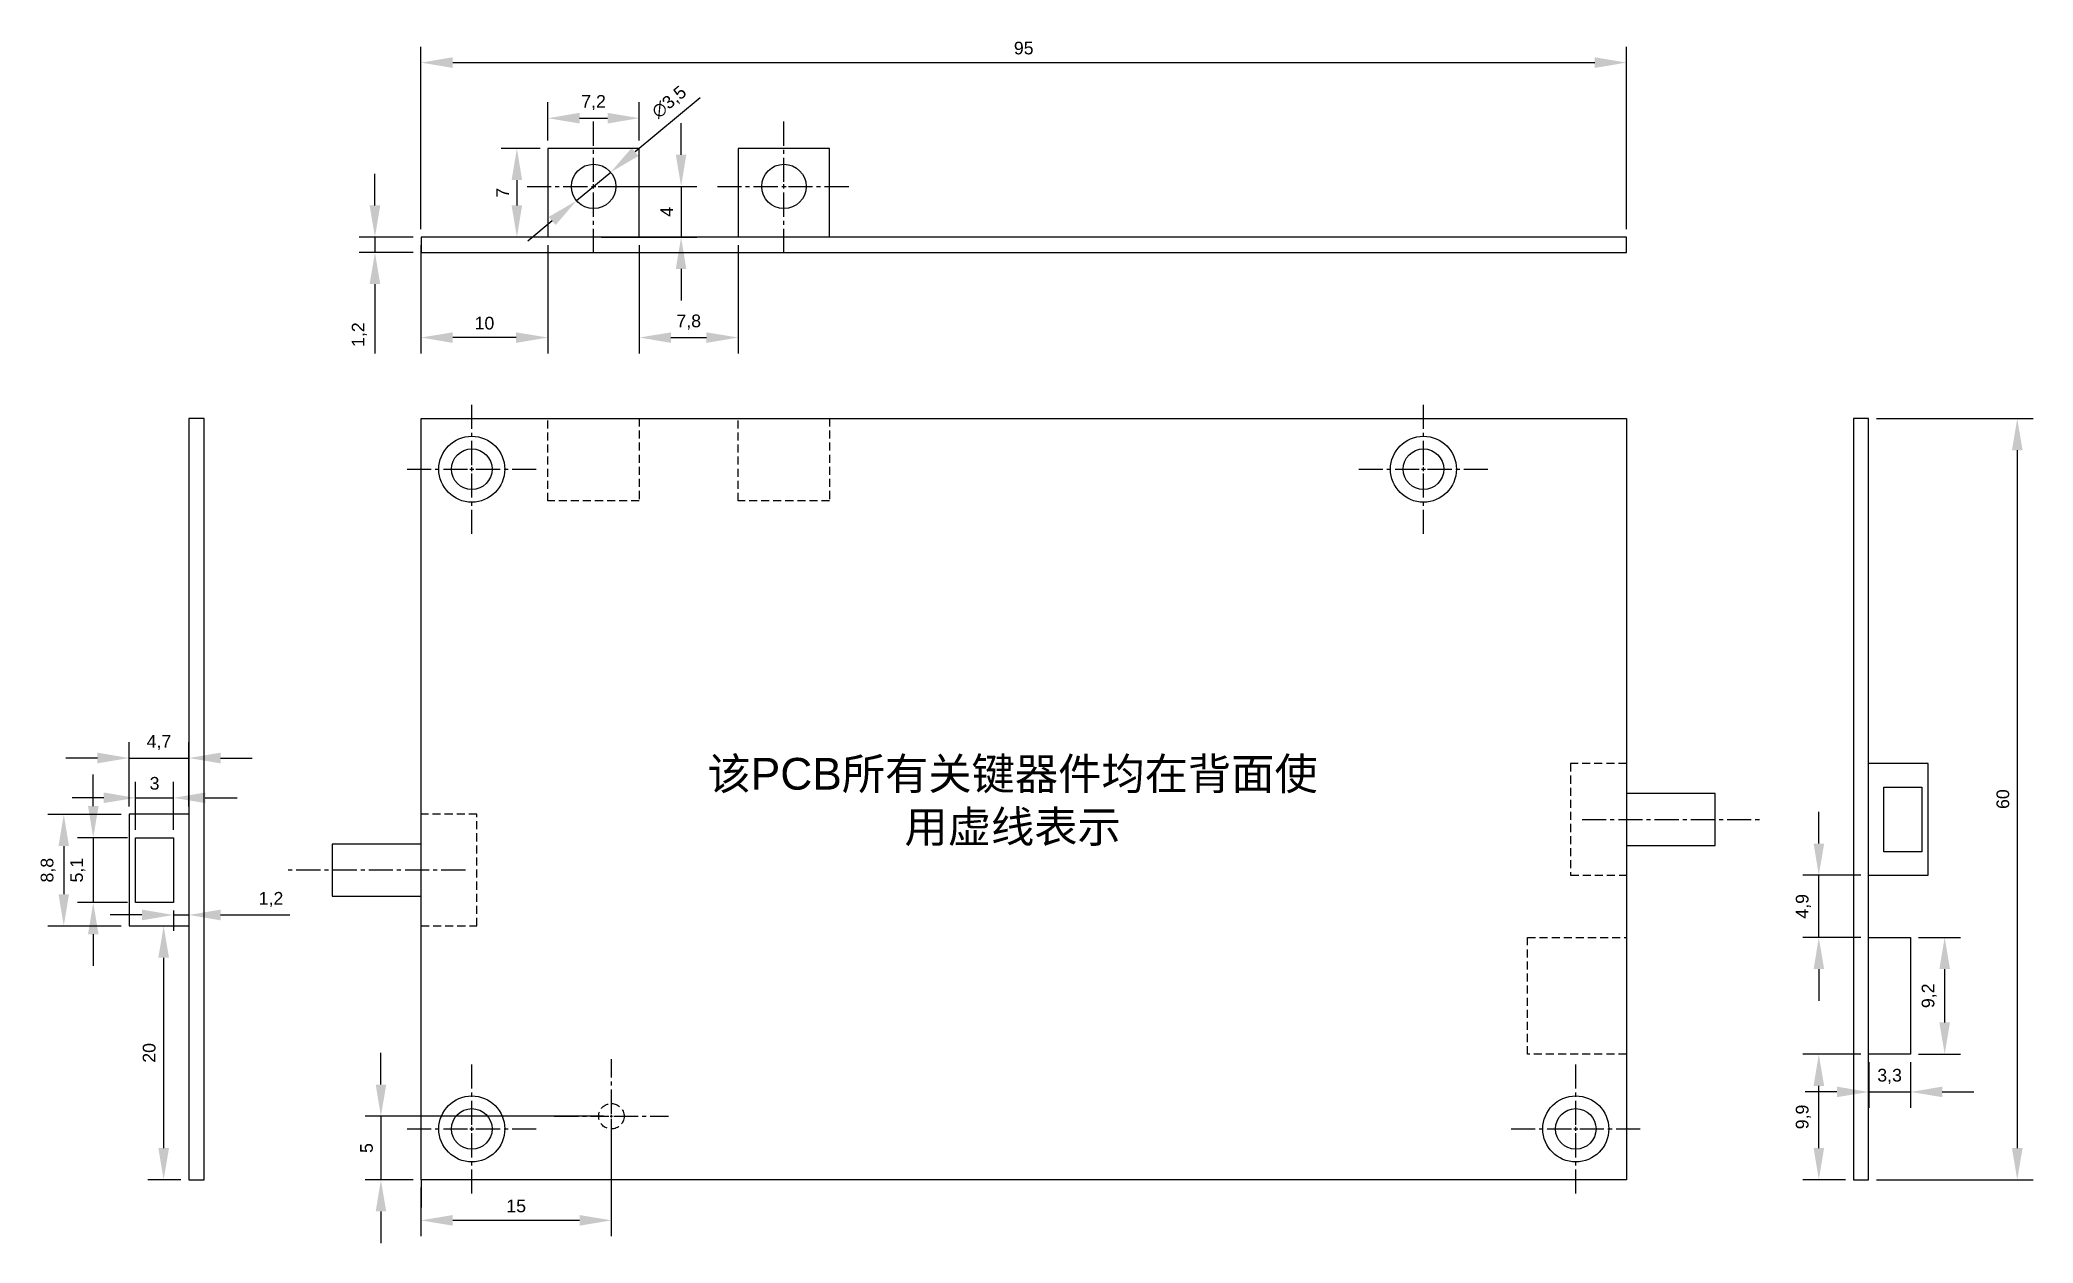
# Model space of a CAD drawing. Header units: millimetres. Extents: x 1323 to 1480, y 1650 to 1745.
import ezdxf

# ---------------------------------------------------------------- set-up
doc = ezdxf.new("R2010")
doc.units = ezdxf.units.MM
doc.header["$LTSCALE"] = 0.1
doc.linetypes.add('CENTER2', pattern=[28.575, 19.05, -3.175, 3.175, -3.175])
doc.linetypes.add('HIDDEN', pattern=[9.525, 6.35, -3.175])
doc.styles.get("Standard").update_dxf_attribs({"font": 'arial.ttf'})
doc.dimstyles.new('ISO-25', dxfattribs={"dimtxt": 1, "dimasz": 2.5, "dimexe": 1.25, "dimexo": 0.625, "dimtad": 1, "dimtxsty": 'Standard', "dimcen": 2.5, "dimadec": 0, "dimazin": 0, "dimtfac": 1, "dimtmove": 0, "dimatfit": 3, "dimfxl": 1, "dimarcsym": 0})

# ---------------------------------------------------------------- blocks, each defined once
blk = doc.blocks.new('*U43')
at = {"color": 0, "linetype": 'CENTER2', "transparency": 16777216}
for p, q in [((0, 0.32), (0, 5.1)), ((-5.1, 0), (-0.32, 0)), ((0.32, 0), (5.1, 0)), ((0, -5.1), (0, -0.32))]:
    blk.add_line(p, q, dxfattribs=at)
at = {"color": 0, "linetype": 'Continuous', "transparency": 16777216}
for p, q in [((-0.16, 0), (0.16, 0)), ((0, -0.16), (0, 0.16))]:
    blk.add_line(p, q, dxfattribs=at)
blk = doc.blocks.new('*U44')
at = {"color": 0, "linetype": 'CENTER2', "transparency": 16777216}
for p, q in [((0, 0.32), (0, 5.1)), ((-5.1, 0), (-0.32, 0)), ((0.32, 0), (5.1, 0)), ((0, -5.1), (0, -0.32))]:
    blk.add_line(p, q, dxfattribs=at)
at = {"color": 0, "linetype": 'Continuous', "transparency": 16777216}
for p, q in [((-0.16, 0), (0.16, 0)), ((0, -0.16), (0, 0.16))]:
    blk.add_line(p, q, dxfattribs=at)
blk = doc.blocks.new('*U45')
at = {"color": 0, "linetype": 'CENTER2', "transparency": 16777216}
for p, q in [((0, 0.32), (0, 5.1)), ((-5.1, 0), (-0.32, 0)), ((0.32, 0), (5.1, 0)), ((0, -5.1), (0, -0.32))]:
    blk.add_line(p, q, dxfattribs=at)
at = {"color": 0, "linetype": 'Continuous', "transparency": 16777216}
for p, q in [((-0.16, 0), (0.16, 0)), ((0, -0.16), (0, 0.16))]:
    blk.add_line(p, q, dxfattribs=at)
blk = doc.blocks.new('*U46')
at = {"color": 0, "linetype": 'CENTER2', "transparency": 16777216}
for p, q in [((0, 0.32), (0, 5.1)), ((-5.1, 0), (-0.32, 0)), ((0.32, 0), (5.1, 0)), ((0, -5.1), (0, -0.32))]:
    blk.add_line(p, q, dxfattribs=at)
at = {"color": 0, "linetype": 'Continuous', "transparency": 16777216}
for p, q in [((-0.16, 0), (0.16, 0)), ((0, -0.16), (0, 0.16))]:
    blk.add_line(p, q, dxfattribs=at)
blk = doc.blocks.new('*U100')
at = {"color": 0, "linetype": 'CENTER2', "transparency": 16777216}
blk.add_line((7, 0), (-7, 0), dxfattribs=at)
blk = doc.blocks.new('*U104')
at = {"color": 0, "linetype": 'CENTER2', "transparency": 16777216}
blk.add_line((-7, 0), (7, 0), dxfattribs=at)
blk = doc.blocks.new('*U111')
at = {"color": 0, "linetype": 'CENTER2', "transparency": 16777216}
for p, q in [((0, 0.2), (0, 4.5)), ((-4.5, 0), (-0.2, 0)), ((0.2, 0), (4.5, 0)), ((0, -4.5), (0, -0.2))]:
    blk.add_line(p, q, dxfattribs=at)
at = {"color": 0, "linetype": 'Continuous', "transparency": 16777216}
for p, q in [((-0.1, 0), (0.1, 0)), ((0, -0.1), (0, 0.1))]:
    blk.add_line(p, q, dxfattribs=at)
blk = doc.blocks.new('*D112')
at = {"color": 0, "lineweight": -2, "transparency": 16777216}
for p, q in [((1367.99, 1659.87), (1367.99, 1651.04)), ((1352.99, 1654.87), (1352.99, 1651.04)), ((1365.49, 1652.29), (1355.49, 1652.29))]:
    blk.add_line(p, q, dxfattribs=at)
at = {"color": 0, "transparency": 16777216}
for points in [[(1355.49, 1652.71), (1355.49, 1651.87), (1352.99, 1652.29)], [(1365.49, 1652.71), (1365.49, 1651.87), (1367.99, 1652.29)]]:
    blk.add_solid(points, dxfattribs=at)
at = {"layer": 'Defpoints', "color": 0, "transparency": 16777216}
for p in [(1367.99, 1660.49), (1352.99, 1655.49), (1352.99, 1652.29)]:
    blk.add_point(p, dxfattribs=at)
at = {"color": 0, "transparency": 16777216, "insert": (1360.49, 1653.42), "char_height": 1, "attachment_point": 5}
blk.add_mtext('15', dxfattribs=at)
blk = doc.blocks.new('*D113')
at = {"color": 0, "lineweight": -2, "transparency": 16777216}
for p, q in [((1349.83, 1662.99), (1349.83, 1665.49)), ((1367.37, 1660.49), (1348.58, 1660.49)), ((1349.83, 1660.49), (1349.83, 1655.49)), ((1352.37, 1655.49), (1348.58, 1655.49)), ((1349.83, 1652.99), (1349.83, 1650.49))]:
    blk.add_line(p, q, dxfattribs=at)
at = {"color": 0, "transparency": 16777216}
for points in [[(1349.42, 1662.99), (1350.25, 1662.99), (1349.83, 1660.49)], [(1349.42, 1652.99), (1350.25, 1652.99), (1349.83, 1655.49)]]:
    blk.add_solid(points, dxfattribs=at)
at = {"layer": 'Defpoints', "color": 0, "transparency": 16777216}
for p in [(1367.99, 1660.49), (1349.83, 1655.49), (1352.99, 1655.49)]:
    blk.add_point(p, dxfattribs=at)
at = {"color": 0, "transparency": 16777216, "insert": (1348.7, 1657.99), "char_height": 1, "attachment_point": 5, "rotation": 90}
blk.add_mtext('5', dxfattribs=at)
blk = doc.blocks.new('*D114')
at = {"color": 0, "lineweight": -2, "transparency": 16777216}
for p, q in [((1334.07, 1675.49), (1331.46, 1675.49)), ((1332.71, 1657.99), (1332.71, 1672.99)), ((1334.07, 1655.49), (1331.46, 1655.49))]:
    blk.add_line(p, q, dxfattribs=at)
at = {"color": 0, "transparency": 16777216}
for points in [[(1332.29, 1672.99), (1333.13, 1672.99), (1332.71, 1675.49)], [(1332.29, 1657.99), (1333.13, 1657.99), (1332.71, 1655.49)]]:
    blk.add_solid(points, dxfattribs=at)
at = {"layer": 'Defpoints', "color": 0, "transparency": 16777216}
for p in [(1332.71, 1675.49), (1334.69, 1675.49), (1334.69, 1655.49)]:
    blk.add_point(p, dxfattribs=at)
at = {"color": 0, "transparency": 16777216, "insert": (1331.57, 1665.49), "char_height": 1, "attachment_point": 5, "rotation": 90}
blk.add_mtext('20', dxfattribs=at)
blk = doc.blocks.new('*D116')
at = {"color": 0, "lineweight": -2, "transparency": 16777216}
for p, q in [((1329.37, 1684.29), (1323.59, 1684.29)), ((1324.84, 1681.79), (1324.84, 1677.99)), ((1329.37, 1675.49), (1323.59, 1675.49))]:
    blk.add_line(p, q, dxfattribs=at)
at = {"color": 0, "transparency": 16777216}
for points in [[(1324.42, 1681.79), (1325.25, 1681.79), (1324.84, 1684.29)], [(1324.42, 1677.99), (1325.25, 1677.99), (1324.84, 1675.49)]]:
    blk.add_solid(points, dxfattribs=at)
at = {"layer": 'Defpoints', "color": 0, "transparency": 16777216}
for p in [(1329.99, 1684.29), (1324.84, 1675.49), (1329.99, 1675.49)]:
    blk.add_point(p, dxfattribs=at)
at = {"color": 0, "transparency": 16777216, "insert": (1323.61, 1679.89), "char_height": 1, "attachment_point": 5, "rotation": 90}
blk.add_mtext('8,8', dxfattribs=at)
blk = doc.blocks.new('*D117')
at = {"color": 0, "lineweight": -2, "transparency": 16777216}
for p, q in [((1327.49, 1688.73), (1324.99, 1688.73)), ((1329.99, 1684.92), (1329.99, 1689.98)), ((1329.99, 1688.73), (1334.69, 1688.73)), ((1334.69, 1684.92), (1334.69, 1689.98)), ((1337.19, 1688.73), (1339.69, 1688.73))]:
    blk.add_line(p, q, dxfattribs=at)
at = {"color": 0, "transparency": 16777216}
for points in [[(1327.49, 1689.15), (1327.49, 1688.31), (1329.99, 1688.73)], [(1337.19, 1689.15), (1337.19, 1688.31), (1334.69, 1688.73)]]:
    blk.add_solid(points, dxfattribs=at)
at = {"layer": 'Defpoints', "color": 0, "transparency": 16777216}
for p in [(1334.69, 1688.73), (1329.99, 1684.29), (1334.69, 1684.29)]:
    blk.add_point(p, dxfattribs=at)
at = {"color": 0, "transparency": 16777216, "insert": (1332.34, 1689.95), "char_height": 1, "attachment_point": 5}
blk.add_mtext('4,7', dxfattribs=at)
blk = doc.blocks.new('*D118')
at = {"color": 0, "lineweight": -2, "transparency": 16777216}
for p, q in [((1327.99, 1685.59), (1325.49, 1685.59)), ((1330.49, 1683.07), (1330.49, 1686.84)), ((1330.49, 1685.59), (1333.49, 1685.59)), ((1333.49, 1683.07), (1333.49, 1686.84)), ((1335.99, 1685.59), (1338.49, 1685.59))]:
    blk.add_line(p, q, dxfattribs=at)
at = {"color": 0, "transparency": 16777216}
for points in [[(1327.99, 1686.01), (1327.99, 1685.18), (1330.49, 1685.59)], [(1335.99, 1686.01), (1335.99, 1685.18), (1333.49, 1685.59)]]:
    blk.add_solid(points, dxfattribs=at)
at = {"layer": 'Defpoints', "color": 0, "transparency": 16777216}
for p in [(1333.49, 1685.59), (1330.49, 1682.44), (1333.49, 1682.44)]:
    blk.add_point(p, dxfattribs=at)
at = {"color": 0, "transparency": 16777216, "insert": (1331.99, 1686.73), "char_height": 1, "attachment_point": 5}
blk.add_mtext('3', dxfattribs=at)
blk = doc.blocks.new('*D119')
at = {"color": 0, "lineweight": -2, "transparency": 16777216}
for p, q in [((1327.16, 1684.94), (1327.16, 1687.44)), ((1329.87, 1682.44), (1325.91, 1682.44)), ((1327.16, 1682.44), (1327.16, 1677.34)), ((1329.87, 1677.34), (1325.91, 1677.34)), ((1327.16, 1674.84), (1327.16, 1672.34))]:
    blk.add_line(p, q, dxfattribs=at)
at = {"color": 0, "transparency": 16777216}
for points in [[(1326.75, 1684.94), (1327.58, 1684.94), (1327.16, 1682.44)], [(1326.75, 1674.84), (1327.58, 1674.84), (1327.16, 1677.34)]]:
    blk.add_solid(points, dxfattribs=at)
at = {"layer": 'Defpoints', "color": 0, "transparency": 16777216}
for p in [(1330.49, 1682.44), (1327.16, 1677.34), (1330.49, 1677.34)]:
    blk.add_point(p, dxfattribs=at)
at = {"color": 0, "transparency": 16777216, "insert": (1325.94, 1679.89), "char_height": 1, "attachment_point": 5, "rotation": 90}
blk.add_mtext('5,1', dxfattribs=at)
blk = doc.blocks.new('*D120')
at = {"color": 0, "lineweight": -2, "transparency": 16777216}
for p, q in [((1330.99, 1676.36), (1328.49, 1676.36)), ((1333.49, 1676.72), (1333.49, 1675.11)), ((1333.49, 1676.36), (1334.69, 1676.36)), ((1334.69, 1676.72), (1334.69, 1675.11)), ((1337.19, 1676.36), (1342.66, 1676.36))]:
    blk.add_line(p, q, dxfattribs=at)
at = {"color": 0, "transparency": 16777216}
for points in [[(1330.99, 1676.78), (1330.99, 1675.94), (1333.49, 1676.36)], [(1337.19, 1676.78), (1337.19, 1675.94), (1334.69, 1676.36)]]:
    blk.add_solid(points, dxfattribs=at)
at = {"layer": 'Defpoints', "color": 0, "transparency": 16777216}
for p in [(1333.49, 1677.34), (1334.69, 1677.34), (1334.69, 1676.36)]:
    blk.add_point(p, dxfattribs=at)
at = {"color": 0, "transparency": 16777216, "insert": (1341.17, 1677.58), "char_height": 1, "attachment_point": 5}
blk.add_mtext('1,2', dxfattribs=at)
blk = doc.blocks.new('*D121')
at = {"color": 0, "lineweight": -2, "transparency": 16777216}
for p, q in [((1349.36, 1732.28), (1349.36, 1734.78)), ((1352.37, 1729.78), (1348.11, 1729.78)), ((1349.36, 1729.78), (1349.36, 1728.58)), ((1352.37, 1728.58), (1348.11, 1728.58)), ((1349.36, 1726.08), (1349.36, 1720.62))]:
    blk.add_line(p, q, dxfattribs=at)
at = {"color": 0, "transparency": 16777216}
for points in [[(1348.94, 1732.28), (1349.78, 1732.28), (1349.36, 1729.78)], [(1348.94, 1726.08), (1349.78, 1726.08), (1349.36, 1728.58)]]:
    blk.add_solid(points, dxfattribs=at)
at = {"layer": 'Defpoints', "color": 0, "transparency": 16777216}
for p in [(1352.99, 1729.78), (1349.36, 1728.58), (1352.99, 1728.58)]:
    blk.add_point(p, dxfattribs=at)
at = {"color": 0, "transparency": 16777216, "insert": (1348.13, 1722.1), "char_height": 1, "attachment_point": 5, "rotation": 90}
blk.add_mtext('1,2', dxfattribs=at)
blk = doc.blocks.new('*D122')
at = {"color": 0, "lineweight": -2, "transparency": 16777216}
for p, q in [((1362.37, 1736.78), (1359.3, 1736.78)), ((1360.55, 1734.28), (1360.55, 1732.28)), ((1362.37, 1729.78), (1359.3, 1729.78))]:
    blk.add_line(p, q, dxfattribs=at)
at = {"color": 0, "transparency": 16777216}
for points in [[(1360.13, 1734.28), (1360.96, 1734.28), (1360.55, 1736.78)], [(1360.13, 1732.28), (1360.96, 1732.28), (1360.55, 1729.78)]]:
    blk.add_solid(points, dxfattribs=at)
at = {"layer": 'Defpoints', "color": 0, "transparency": 16777216}
for p in [(1362.99, 1736.78), (1360.55, 1729.78), (1362.99, 1729.78)]:
    blk.add_point(p, dxfattribs=at)
at = {"color": 0, "transparency": 16777216, "insert": (1359.42, 1733.28), "char_height": 1, "attachment_point": 5, "rotation": 90}
blk.add_mtext('7', dxfattribs=at)
blk = doc.blocks.new('*D123')
at = {"color": 0, "lineweight": -2, "transparency": 16777216}
for p, q in [((1362.99, 1737.41), (1362.99, 1740.41)), ((1365.49, 1739.16), (1367.69, 1739.16)), ((1370.19, 1737.41), (1370.19, 1740.41))]:
    blk.add_line(p, q, dxfattribs=at)
at = {"color": 0, "transparency": 16777216}
for points in [[(1365.49, 1739.58), (1365.49, 1738.74), (1362.99, 1739.16)], [(1367.69, 1739.58), (1367.69, 1738.74), (1370.19, 1739.16)]]:
    blk.add_solid(points, dxfattribs=at)
at = {"layer": 'Defpoints', "color": 0, "transparency": 16777216}
for p in [(1370.19, 1739.16), (1362.99, 1736.78), (1370.19, 1736.78)]:
    blk.add_point(p, dxfattribs=at)
at = {"color": 0, "transparency": 16777216, "insert": (1366.59, 1740.39), "char_height": 1, "attachment_point": 5}
blk.add_mtext('7,2', dxfattribs=at)
blk = doc.blocks.new('*U124')
at = {"color": 0, "linetype": 'CENTER2', "transparency": 16777216}
for p, q in [((0, 0.35), (0, 5.25)), ((-5.25, 0), (-0.35, 0)), ((0.35, 0), (5.25, 0)), ((0, -5.25), (0, -0.35))]:
    blk.add_line(p, q, dxfattribs=at)
at = {"color": 0, "linetype": 'Continuous', "transparency": 16777216}
for p, q in [((-0.175, 0), (0.175, 0)), ((0, -0.175), (0, 0.175))]:
    blk.add_line(p, q, dxfattribs=at)
blk = doc.blocks.new('*U125')
at = {"color": 0, "linetype": 'CENTER2', "transparency": 16777216}
for p, q in [((0, 0.35), (0, 5.25)), ((-5.25, 0), (-0.35, 0)), ((0.35, 0), (5.25, 0)), ((0, -5.25), (0, -0.35))]:
    blk.add_line(p, q, dxfattribs=at)
at = {"color": 0, "linetype": 'Continuous', "transparency": 16777216}
for p, q in [((-0.175, 0), (0.175, 0)), ((0, -0.175), (0, 0.175))]:
    blk.add_line(p, q, dxfattribs=at)
blk = doc.blocks.new('*D126')
at = {"color": 0, "lineweight": -2, "transparency": 16777216}
for p, q in [((1373.49, 1736.28), (1373.49, 1738.78)), ((1367.22, 1733.78), (1374.74, 1733.78)), ((1373.49, 1733.78), (1373.49, 1729.78)), ((1367.22, 1729.78), (1374.74, 1729.78)), ((1373.49, 1727.28), (1373.49, 1724.78))]:
    blk.add_line(p, q, dxfattribs=at)
at = {"color": 0, "transparency": 16777216}
for points in [[(1373.07, 1736.28), (1373.9, 1736.28), (1373.49, 1733.78)], [(1373.07, 1727.28), (1373.9, 1727.28), (1373.49, 1729.78)]]:
    blk.add_solid(points, dxfattribs=at)
at = {"layer": 'Defpoints', "color": 0, "transparency": 16777216}
for p in [(1366.59, 1733.78), (1366.59, 1729.78), (1373.49, 1729.78)]:
    blk.add_point(p, dxfattribs=at)
at = {"color": 0, "transparency": 16777216, "insert": (1372.36, 1731.78), "char_height": 1, "attachment_point": 5, "rotation": 90}
blk.add_mtext('4', dxfattribs=at)
blk = doc.blocks.new('*D127')
at = {"color": 0, "lineweight": -2, "transparency": 16777216}
for p, q in [((1374.98, 1740.77), (1369.86, 1736.5)), ((1365.25, 1732.66), (1367.94, 1734.9)), ((1363.33, 1731.06), (1361.41, 1729.46))]:
    blk.add_line(p, q, dxfattribs=at)
at = {"color": 0, "transparency": 16777216}
for points in [[(1369.59, 1736.82), (1370.13, 1736.18), (1367.94, 1734.9)], [(1363.06, 1731.38), (1363.6, 1730.74), (1365.25, 1732.66)]]:
    blk.add_solid(points, dxfattribs=at)
at = {"layer": 'Defpoints', "color": 0, "transparency": 16777216}
for p in [(1367.94, 1734.9), (1365.25, 1732.66)]:
    blk.add_point(p, dxfattribs=at)
at = {"color": 0, "transparency": 16777216, "insert": (1372.58, 1740.39), "char_height": 1, "attachment_point": 5, "rotation": 39.8056}
blk.add_mtext('∅3,5', dxfattribs=at)
blk = doc.blocks.new('*D131')
at = {"color": 0, "lineweight": -2, "transparency": 16777216}
for p, q in [((1466.45, 1665.39), (1461.9, 1665.39)), ((1463.15, 1657.99), (1463.15, 1662.89)), ((1465.25, 1655.49), (1461.9, 1655.49))]:
    blk.add_line(p, q, dxfattribs=at)
at = {"color": 0, "transparency": 16777216}
for points in [[(1462.74, 1662.89), (1463.57, 1662.89), (1463.15, 1665.39)], [(1462.74, 1657.99), (1463.57, 1657.99), (1463.15, 1655.49)]]:
    blk.add_solid(points, dxfattribs=at)
at = {"layer": 'Defpoints', "color": 0, "transparency": 16777216}
for p in [(1463.15, 1665.39), (1467.08, 1665.39), (1465.88, 1655.49)]:
    blk.add_point(p, dxfattribs=at)
at = {"color": 0, "transparency": 16777216, "insert": (1461.93, 1660.44), "char_height": 1, "attachment_point": 5, "rotation": 90}
blk.add_mtext('9,9', dxfattribs=at)
blk = doc.blocks.new('*D132')
at = {"color": 0, "lineweight": -2, "transparency": 16777216}
for p, q in [((1471, 1674.59), (1474.32, 1674.59)), ((1473.07, 1667.89), (1473.07, 1672.09)), ((1471, 1665.39), (1474.32, 1665.39))]:
    blk.add_line(p, q, dxfattribs=at)
at = {"color": 0, "transparency": 16777216}
for points in [[(1472.65, 1672.09), (1473.49, 1672.09), (1473.07, 1674.59)], [(1472.65, 1667.89), (1473.49, 1667.89), (1473.07, 1665.39)]]:
    blk.add_solid(points, dxfattribs=at)
at = {"layer": 'Defpoints', "color": 0, "transparency": 16777216}
for p in [(1470.38, 1674.59), (1473.07, 1674.59), (1470.38, 1665.39)]:
    blk.add_point(p, dxfattribs=at)
at = {"color": 0, "transparency": 16777216, "insert": (1471.85, 1669.99), "char_height": 1, "attachment_point": 5, "rotation": 90}
blk.add_mtext('9,2', dxfattribs=at)
blk = doc.blocks.new('*D134')
at = {"color": 0, "lineweight": -2, "transparency": 16777216}
for p, q in [((1467.08, 1664.77), (1467.08, 1661.16)), ((1470.38, 1664.77), (1470.38, 1661.16)), ((1464.58, 1662.41), (1462.08, 1662.41)), ((1467.08, 1662.41), (1470.38, 1662.41)), ((1472.88, 1662.41), (1475.38, 1662.41))]:
    blk.add_line(p, q, dxfattribs=at)
at = {"color": 0, "transparency": 16777216}
for points in [[(1464.58, 1662.83), (1464.58, 1662), (1467.08, 1662.41)], [(1472.88, 1662.83), (1472.88, 1662), (1470.38, 1662.41)]]:
    blk.add_solid(points, dxfattribs=at)
at = {"layer": 'Defpoints', "color": 0, "transparency": 16777216}
for p in [(1467.08, 1665.39), (1470.38, 1665.39), (1470.38, 1662.41)]:
    blk.add_point(p, dxfattribs=at)
at = {"color": 0, "transparency": 16777216, "insert": (1468.73, 1663.64), "char_height": 1, "attachment_point": 5}
blk.add_mtext('3,3', dxfattribs=at)
blk = doc.blocks.new('*D135')
at = {"color": 0, "lineweight": -2, "transparency": 16777216}
for p, q in [((1463.15, 1681.99), (1463.15, 1684.49)), ((1466.45, 1679.49), (1461.9, 1679.49)), ((1463.15, 1674.59), (1463.15, 1679.49)), ((1466.45, 1674.59), (1461.9, 1674.59)), ((1463.15, 1672.09), (1463.15, 1669.59))]:
    blk.add_line(p, q, dxfattribs=at)
at = {"color": 0, "transparency": 16777216}
for points in [[(1462.74, 1681.99), (1463.57, 1681.99), (1463.15, 1679.49)], [(1462.74, 1672.09), (1463.57, 1672.09), (1463.15, 1674.59)]]:
    blk.add_solid(points, dxfattribs=at)
at = {"layer": 'Defpoints', "color": 0, "transparency": 16777216}
for p in [(1463.15, 1679.49), (1467.08, 1679.49), (1467.08, 1674.59)]:
    blk.add_point(p, dxfattribs=at)
at = {"color": 0, "transparency": 16777216, "insert": (1461.93, 1677.04), "char_height": 1, "attachment_point": 5, "rotation": 90}
blk.add_mtext('4,9', dxfattribs=at)
blk = doc.blocks.new('*D139')
at = {"color": 0, "lineweight": -2, "transparency": 16777216}
for p, q in [((1467.7, 1715.49), (1480.04, 1715.49)), ((1478.79, 1712.99), (1478.79, 1657.99)), ((1467.7, 1655.49), (1480.04, 1655.49))]:
    blk.add_line(p, q, dxfattribs=at)
at = {"color": 0, "transparency": 16777216}
for points in [[(1478.37, 1712.99), (1479.21, 1712.99), (1478.79, 1715.49)], [(1478.37, 1657.99), (1479.21, 1657.99), (1478.79, 1655.49)]]:
    blk.add_solid(points, dxfattribs=at)
at = {"layer": 'Defpoints', "color": 0, "transparency": 16777216}
for p in [(1467.08, 1715.49), (1467.08, 1655.49), (1478.79, 1655.49)]:
    blk.add_point(p, dxfattribs=at)
at = {"color": 0, "transparency": 16777216, "insert": (1477.66, 1685.49), "char_height": 1, "attachment_point": 5, "rotation": 90}
blk.add_mtext('60', dxfattribs=at)
blk = doc.blocks.new('*D141')
at = {"color": 0, "lineweight": -2, "transparency": 16777216}
for p, q in [((1370.19, 1729.16), (1370.19, 1720.62)), ((1377.99, 1729.16), (1377.99, 1720.62)), ((1372.69, 1721.87), (1375.49, 1721.87))]:
    blk.add_line(p, q, dxfattribs=at)
at = {"color": 0, "transparency": 16777216}
for points in [[(1372.69, 1722.28), (1372.69, 1721.45), (1370.19, 1721.87)], [(1375.49, 1722.28), (1375.49, 1721.45), (1377.99, 1721.87)]]:
    blk.add_solid(points, dxfattribs=at)
at = {"layer": 'Defpoints', "color": 0, "transparency": 16777216}
for p in [(1370.19, 1729.78), (1377.99, 1729.78), (1377.99, 1721.87)]:
    blk.add_point(p, dxfattribs=at)
at = {"color": 0, "transparency": 16777216, "insert": (1374.09, 1723.09), "char_height": 1, "attachment_point": 5}
blk.add_mtext('7,8', dxfattribs=at)
blk = doc.blocks.new('*D143')
at = {"color": 0, "lineweight": -2, "transparency": 16777216}
for p, q in [((1352.99, 1729.16), (1352.99, 1720.62)), ((1362.99, 1729.16), (1362.99, 1720.62)), ((1360.49, 1721.87), (1355.49, 1721.87))]:
    blk.add_line(p, q, dxfattribs=at)
at = {"color": 0, "transparency": 16777216}
for points in [[(1355.49, 1722.28), (1355.49, 1721.45), (1352.99, 1721.87)], [(1360.49, 1722.28), (1360.49, 1721.45), (1362.99, 1721.87)]]:
    blk.add_solid(points, dxfattribs=at)
at = {"layer": 'Defpoints', "color": 0, "transparency": 16777216}
for p in [(1352.99, 1729.78), (1362.99, 1729.78), (1352.99, 1721.87)]:
    blk.add_point(p, dxfattribs=at)
at = {"color": 0, "transparency": 16777216, "insert": (1357.99, 1723), "char_height": 1, "attachment_point": 5}
blk.add_mtext('10', dxfattribs=at)
blk = doc.blocks.new('*D144')
at = {"color": 0, "lineweight": -2, "transparency": 16777216}
for p, q in [((1352.99, 1730.41), (1352.99, 1744.79)), ((1447.99, 1730.41), (1447.99, 1744.79)), ((1355.49, 1743.54), (1445.49, 1743.54))]:
    blk.add_line(p, q, dxfattribs=at)
at = {"color": 0, "transparency": 16777216}
for points in [[(1355.49, 1743.96), (1355.49, 1743.12), (1352.99, 1743.54)], [(1445.49, 1743.96), (1445.49, 1743.12), (1447.99, 1743.54)]]:
    blk.add_solid(points, dxfattribs=at)
at = {"layer": 'Defpoints', "color": 0, "transparency": 16777216}
for p in [(1447.99, 1743.54), (1352.99, 1729.78), (1447.99, 1729.78)]:
    blk.add_point(p, dxfattribs=at)
at = {"color": 0, "transparency": 16777216, "insert": (1400.49, 1744.68), "char_height": 1, "attachment_point": 5}
blk.add_mtext('95', dxfattribs=at)

msp = doc.modelspace()

# ---------------------------------------------------------------- linework, layer by layer
msp.add_line((1352.994, 1655.495), (1352.994, 1653.296))
for points in [[(1370.194, 1729.781), (1370.194, 1736.781), (1362.994, 1736.781), (1362.994, 1729.781)], [(1385.194, 1729.781), (1385.194, 1736.781), (1377.994, 1736.781), (1377.994, 1729.781)], [(1467.076, 1679.495), (1471.776, 1679.495), (1471.776, 1688.295), (1467.076, 1688.295)], [(1447.994, 1681.845), (1454.994, 1681.845), (1454.994, 1685.945), (1447.994, 1685.945)], [(1334.691, 1684.295), (1329.991, 1684.295), (1329.991, 1675.495), (1334.691, 1675.495)], [(1352.994, 1681.945), (1345.994, 1681.945), (1345.994, 1677.845), (1352.994, 1677.845)]]:
    msp.add_lwpolyline(points)
for points in [[(1352.994, 1728.581), (1447.994, 1728.581), (1447.994, 1729.781), (1352.994, 1729.781)], [(1335.891, 1715.495), (1334.691, 1715.495), (1334.691, 1655.495), (1335.891, 1655.495)], [(1352.994, 1715.495), (1447.994, 1715.495), (1447.994, 1655.495), (1352.994, 1655.495)], [(1465.876, 1655.495), (1467.076, 1655.495), (1467.076, 1715.495), (1465.876, 1715.495)], [(1468.276, 1686.445), (1471.276, 1686.445), (1471.276, 1681.345), (1468.276, 1681.345)], [(1333.491, 1677.345), (1330.491, 1677.345), (1330.491, 1682.445), (1333.491, 1682.445)], [(1467.076, 1674.595), (1470.376, 1674.595), (1470.376, 1665.395), (1467.076, 1665.395)]]:
    msp.add_lwpolyline(points, close=True)
at = {"linetype": 'HIDDEN'}
for points in [[(1370.194, 1715.495), (1370.194, 1708.995), (1362.994, 1708.995), (1362.994, 1715.495)], [(1385.194, 1715.495), (1385.194, 1708.995), (1377.994, 1708.995), (1377.994, 1715.495)], [(1447.994, 1688.295), (1443.594, 1688.295), (1443.594, 1679.495), (1447.994, 1679.495)], [(1352.994, 1675.495), (1357.394, 1675.495), (1357.394, 1684.295), (1352.994, 1684.295)], [(1447.994, 1665.395), (1440.194, 1665.395), (1440.194, 1674.595), (1447.994, 1674.595)]]:
    msp.add_lwpolyline(points, dxfattribs=at)
for centre, radius in [((1366.594, 1733.781), 1.75), ((1381.594, 1733.781), 1.75), ((1356.994, 1711.495), 2.6), ((1431.994, 1711.495), 2.6), ((1356.994, 1711.495), 1.6), ((1431.994, 1711.495), 1.6), ((1356.994, 1659.495), 2.6), ((1443.994, 1659.495), 2.6), ((1356.994, 1659.495), 1.6), ((1443.994, 1659.495), 1.6)]:
    msp.add_circle(centre, radius)
msp.add_circle((1367.994, 1660.495), 1, dxfattribs=at)

# ---------------------------------------------------------------- block references
at = {"linetype": 'CENTER2'}
for name, p in [('*U124', (1366.594, 1733.781)), ('*U125', (1381.594, 1733.781)), ('*U43', (1356.994, 1711.495)), ('*U44', (1431.994, 1711.495)), ('*U104', (1451.494, 1683.895)), ('*U100', (1349.494, 1679.895)), ('*U45', (1356.994, 1659.495)), ('*U111', (1367.994, 1660.495)), ('*U46', (1443.994, 1659.495))]:
    msp.add_blockref(name, p, dxfattribs=at)

# ---------------------------------------------------------------- texts
at = {"insert": (1374.857, 1688.738), "char_height": 2.5, "attachment_point": 1}
msp.add_mtext_dynamic_manual_height_columns('\\pxqc;{\\fSimSun|b0|i0|c134|p2;该}PCB{\\fSimSun|b0|i0|c134|p2;所有关键器件均在背面使用虚线表示}', width=49.51579, gutter_width=12.5, heights=[0], dxfattribs=at)

# ---------------------------------------------------------------- dimensions: what is measured, and where the dimension line sits
for base, p1, p2, picture, middle in [((1447.994, 1743.541), (1352.994, 1729.781), (1447.994, 1729.781), '*D144', (1400.494, 1744.676)), ((1370.194, 1739.159), (1362.994, 1736.781), (1370.194, 1736.781), '*D123', (1366.594, 1740.385)), ((1352.994, 1721.867), (1362.994, 1729.781), (1352.994, 1729.781), '*D143', (1357.994, 1723.002)), ((1377.994, 1721.867), (1370.194, 1729.781), (1377.994, 1729.781), '*D141', (1374.094, 1723.093)), ((1333.491, 1685.595), (1330.491, 1682.445), (1333.491, 1682.445), '*D118', (1331.991, 1686.731)), ((1352.994, 1652.289), (1367.994, 1660.495), (1352.994, 1655.495), '*D112', (1360.494, 1653.425))]:
    dim = msp.add_linear_dim(base=base, p1=p1, p2=p2, dimstyle='ISO-25')
    dim.commit()
    dim.dimension.update_dxf_attribs({"geometry": picture, "text_midpoint": middle})
dim = msp.add_diameter_dim_2p(p1=(1365.25, 1732.661), p2=(1367.939, 1734.902), dimstyle='ISO-25')
dim.commit()
dim.dimension.update_dxf_attribs({"geometry": '*D127', "text_midpoint": (1373.38, 1739.436), "dimtype": 163})
for base, p1, p2, picture, middle in [((1373.486, 1729.781), (1366.594, 1733.781), (1366.594, 1729.781), '*D126', (1372.361, 1731.781)), ((1360.546, 1729.781), (1362.994, 1736.781), (1362.994, 1729.781), '*D122', (1359.421, 1733.281)), ((1349.36, 1728.581), (1352.994, 1729.781), (1352.994, 1728.581), '*D121', (1348.134, 1722.098)), ((1478.791, 1655.495), (1467.076, 1715.495), (1467.076, 1655.495), '*D139', (1477.656, 1685.495)), ((1327.165, 1677.345), (1330.491, 1682.445), (1330.491, 1677.345), '*D119', (1325.939, 1679.895)), ((1324.835, 1675.495), (1329.991, 1684.295), (1329.991, 1675.495), '*D116', (1323.61, 1679.895)), ((1463.152, 1679.495), (1467.076, 1674.595), (1467.076, 1679.495), '*D135', (1461.926, 1677.045)), ((1332.709, 1675.495), (1334.691, 1655.495), (1334.691, 1675.495), '*D114', (1331.573, 1665.495)), ((1473.071, 1674.595), (1470.376, 1665.395), (1470.376, 1674.595), '*D132', (1471.846, 1669.995)), ((1349.833, 1655.495), (1367.994, 1660.495), (1352.994, 1655.495), '*D113', (1348.7, 1657.995)), ((1463.152, 1665.395), (1465.876, 1655.495), (1467.076, 1665.395), '*D131', (1461.926, 1660.445))]:
    dim = msp.add_linear_dim(base=base, p1=p1, p2=p2, angle=90, dimstyle='ISO-25')
    dim.commit()
    dim.dimension.update_dxf_attribs({"geometry": picture, "text_midpoint": middle})
for base, p1, p2, picture, middle in [((1334.691, 1688.73), (1329.991, 1684.295), (1334.691, 1684.295), '*D117', (1332.341, 1688.73)), ((1334.691, 1676.359), (1333.491, 1677.345), (1334.691, 1677.345), '*D120', (1341.174, 1676.359)), ((1470.376, 1662.414), (1467.076, 1665.395), (1470.376, 1665.395), '*D134', (1468.726, 1662.414))]:
    dim = msp.add_linear_dim(base=base, p1=p1, p2=p2, dimstyle='ISO-25')
    dim.commit()
    dim.dimension.update_dxf_attribs({"geometry": picture, "text_midpoint": middle, "dimtype": 160})

doc.saveas('drawing.dxf')
